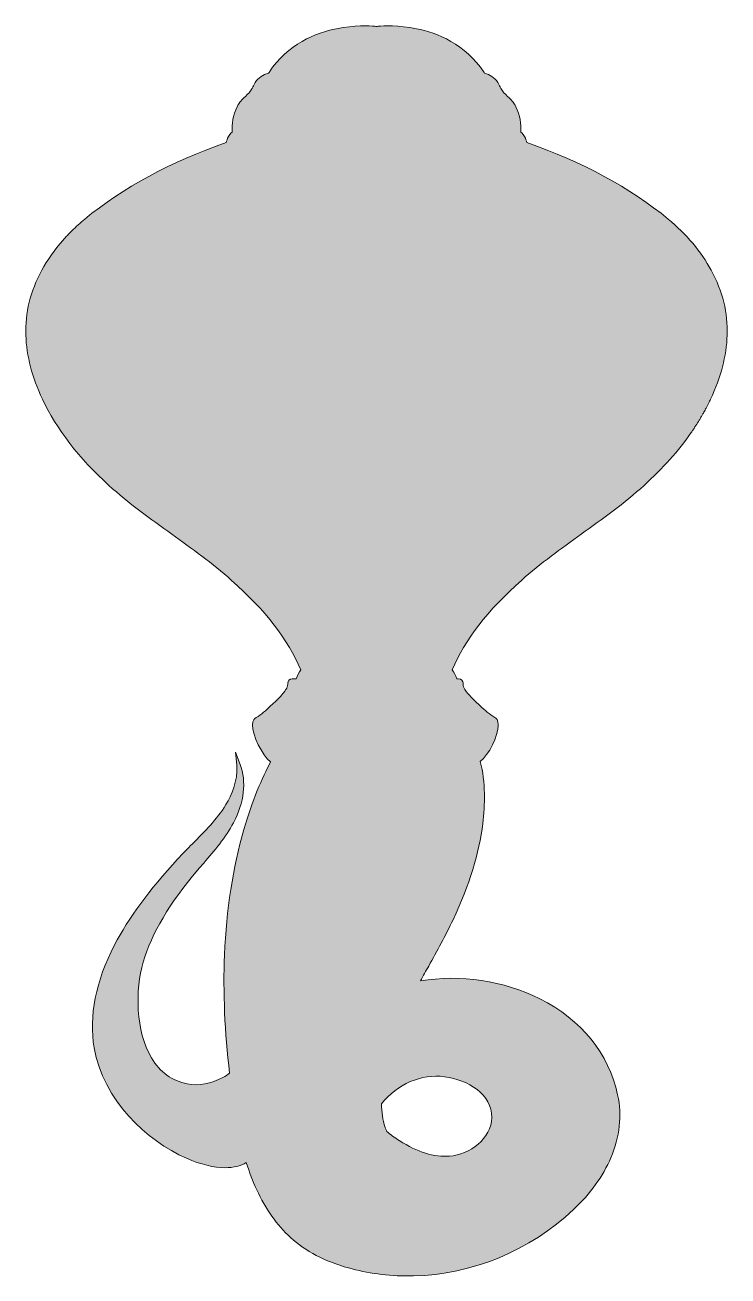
# Model space of a CAD drawing. Extents: x 705 to 8445, y -5934 to -84.
# Drawn here: x 3725 to 5315, y -5934 to -3104 of the extents above; entities that cross this region are included whole.
import ezdxf

# ---------------------------------------------------------------- set-up
doc = ezdxf.new("R2010")
doc.units = 0
doc.header["$MEASUREMENT"] = 0
doc.layers.add('Layer 1', color=7, linetype='Continuous')

# ---------------------------------------------------------------- blocks, each defined once
blk = doc.blocks.new('block 40')
at = {"layer": 'Layer 1', "true_color": 0xffd348}
h = blk.add_hatch(color=41, dxfattribs=at)
h.dxf.hatch_style = 2
edge = h.paths.add_edge_path()
edge.add_spline(control_points=[(5277.3, -3659.1), (5254.5, -3617.1), (5220.8, -3577.1), (5179.9, -3543.3), (5095.1, -3473.2), (4984.5, -3413.4), (4859.9, -3370.3), (4859.9, -3370.3), (4859.9, -3370.3), (4859.9, -3370.3), (4859.4, -3368.3), (4858.9, -3366.3), (4858.2, -3364.2), (4856.6, -3359.7), (4854, -3353.1), (4848.5, -3348.6), (4847.8, -3348), (4847.1, -3347.5), (4846.4, -3347), (4846.4, -3347), (4846.4, -3347), (4846.4, -3347), (4847.9, -3328.1), (4844.3, -3308.7), (4835.6, -3289.3), (4831.1, -3279.4), (4823.8, -3272.4), (4816.6, -3265.7), (4810.9, -3260.3), (4805.5, -3255.2), (4801.8, -3248.8), (4801.5, -3248.3), (4801.3, -3247.9), (4801, -3247.4), (4800.5, -3246.4), (4800, -3245.4), (4799.6, -3244.3), (4799.3, -3243.8), (4799.1, -3243.2), (4798.8, -3242.7), (4798.5, -3242), (4798.2, -3241.3), (4797.9, -3240.6), (4796.9, -3238.4), (4795.8, -3236.3), (4794.5, -3234.1), (4787.4, -3222.9), (4775.9, -3216.8), (4764.6, -3213.6), (4764.6, -3213.6), (4763.3, -3211.5), (4763.3, -3211.5), (4720.8, -3147), (4656.7, -3122.2), (4610.4, -3112.7), (4569.5, -3104.4), (4535.6, -3106.2), (4523.7, -3107.2), (4523.7, -3107.1), (4523.7, -3107.1), (4523.6, -3107.1), (4523.6, -3107.1), (4523.5, -3107.2), (4523.5, -3107.2), (4521.9, -3107.4), (4520.7, -3107.5), (4520, -3107.6), (4519.3, -3107.5), (4518.1, -3107.4), (4516.6, -3107.2), (4516.6, -3107.2), (4516.4, -3107.1), (4516.4, -3107.1), (4516.4, -3107.1), (4516.3, -3107.1), (4516.3, -3107.2), (4504.4, -3106.2), (4470.5, -3104.4), (4429.7, -3112.7), (4383.3, -3122.2), (4319.2, -3147), (4276.8, -3211.5), (4276.8, -3211.5), (4275.4, -3213.6), (4275.4, -3213.6), (4264.1, -3216.8), (4252.6, -3222.9), (4245.5, -3234.1), (4244.2, -3236.3), (4243.1, -3238.4), (4242.1, -3240.6), (4241.8, -3241.3), (4241.5, -3242), (4241.2, -3242.7), (4240.9, -3243.2), (4240.7, -3243.8), (4240.5, -3244.3), (4240, -3245.4), (4239.5, -3246.4), (4239, -3247.4), (4238.7, -3247.9), (4238.5, -3248.3), (4238.2, -3248.8), (4234.6, -3255.2), (4229.1, -3260.3), (4223.4, -3265.7), (4216.3, -3272.4), (4208.9, -3279.4), (4204.4, -3289.3), (4195.7, -3308.7), (4192.1, -3328.1), (4193.7, -3347), (4193.6, -3347), (4193.6, -3347), (4193.6, -3347), (4192.9, -3347.5), (4192.2, -3348), (4191.5, -3348.6), (4186.1, -3353.1), (4183.4, -3359.7), (4181.8, -3364.2), (4181.2, -3366.3), (4180.6, -3368.3), (4180.1, -3370.3), (4180.1, -3370.3), (4180.1, -3370.3), (4180.1, -3370.3), (4055.5, -3413.4), (3944.9, -3473.2), (3860.1, -3543.3), (3849.9, -3551.7), (3840.1, -3560.6), (3830.9, -3569.7), (3829.7, -3570.9), (3828.6, -3572), (3827.4, -3573.2), (3826.3, -3574.3), (3825.1, -3575.5), (3824, -3576.7), (3821.8, -3579), (3819.5, -3581.3), (3817.3, -3583.7), (3815.2, -3586.1), (3813, -3588.5), (3810.9, -3590.9), (3791.8, -3612.5), (3775.5, -3635.5), (3762.7, -3659.1), (3736.9, -3706.5), (3724.8, -3755.8), (3726.6, -3805.6), (3728.3, -3852.4), (3741, -3901.2), (3764.2, -3950.6), (3796.2, -4018.5), (3846.8, -4084.2), (3914.6, -4145.6), (3959.3, -4186.1), (4008.7, -4221.6), (4056.6, -4255.9), (4101.9, -4288.4), (4148.8, -4322), (4191.4, -4359.7), (4268.9, -4428.5), (4320.4, -4494.9), (4348.5, -4562.7), (4344.7, -4568.8), (4341.1, -4575.6), (4338.4, -4583), (4337, -4582.9), (4335.5, -4582.9), (4333.9, -4582.9), (4328, -4582.9), (4321.6, -4583.9), (4319.8, -4589.7), (4319.4, -4591.4), (4319.3, -4592.9), (4319.3, -4594.3), (4319.3, -4594.7), (4319.3, -4595), (4319.3, -4595.3), (4319.1, -4599), (4317.7, -4603), (4315.2, -4607.1), (4314.1, -4608.8), (4313, -4610.5), (4311.8, -4612.1), (4311.6, -4612.4), (4311.3, -4612.7), (4311.1, -4613.1), (4310.8, -4613.5), (4310.5, -4613.9), (4310.1, -4614.4), (4308.5, -4616.4), (4306.9, -4618.4), (4305.1, -4620.4), (4304.8, -4620.8), (4304.5, -4621.1), (4304.2, -4621.5), (4303.2, -4622.6), (4302.2, -4623.6), (4301.2, -4624.7), (4300.5, -4625.4), (4299.9, -4626), (4299.3, -4626.7), (4297.8, -4628.2), (4296.2, -4629.7), (4294.7, -4631.2), (4293.6, -4632.3), (4292.4, -4633.4), (4291.3, -4634.4), (4289.1, -4636.5), (4286.8, -4638.6), (4284.6, -4640.7), (4284.6, -4640.7), (4280.5, -4644.5), (4280.5, -4644.5), (4270.2, -4654.1), (4259.5, -4664), (4247.5, -4670.6), (4244.1, -4672.5), (4240, -4676.8), (4239.7, -4686.8), (4239, -4711.4), (4260.8, -4755.7), (4280.4, -4770.6), (4261.5, -4806.4), (4239, -4857.4), (4219.8, -4924.2), (4195, -5010.3), (4180.3, -5105.5), (4176.1, -5207.1), (4172.6, -5292.1), (4176.5, -5381.8), (4187.7, -5475.1), (4183.2, -5478.4), (4178.2, -5481.6), (4172.5, -5484.7), (4146.1, -5499.2), (4117.4, -5504.4), (4091.9, -5499.3), (4057.7, -5492.5), (4030.5, -5472.8), (4011.2, -5440.7), (3974.5, -5380.1), (3973.9, -5285.8), (3992.1, -5224), (4011.7, -5157.7), (4051, -5091.4), (4115.6, -5015.3), (4120, -5010.1), (4124.5, -5004.9), (4129.1, -4999.7), (4153.4, -4971.4), (4178.7, -4942.2), (4196.5, -4908.6), (4220.6, -4863.1), (4226.2, -4815), (4211.7, -4776.7), (4211.7, -4776.7), (4201.2, -4748.9), (4201.2, -4748.9), (4201.2, -4748.9), (4203.7, -4778.5), (4203.7, -4778.5), (4206.6, -4814.3), (4192, -4846.8), (4179.2, -4867.7), (4159.1, -4900.8), (4131, -4929), (4103.8, -4956.2), (4092.5, -4967.4), (4080.9, -4979), (4070.1, -4990.8), (4005.8, -5060.5), (3959.1, -5124.1), (3927.3, -5185.1), (3884.6, -5267.2), (3869.1, -5345.6), (3881.3, -5418), (3901, -5535.4), (4000.4, -5627.9), (4090, -5667.4), (4122.3, -5681.6), (4152.3, -5688.8), (4177.9, -5688.8), (4196.4, -5688.8), (4212.6, -5685), (4225.5, -5677.4), (4225.5, -5677.4), (4225.5, -5677.4), (4225.5, -5677.4), (4232.4, -5699.4), (4240.2, -5719.8), (4248.9, -5738.6), (4269.2, -5782.3), (4295, -5818.7), (4325.6, -5846.7), (4359.3, -5877.5), (4403.4, -5900.6), (4456.6, -5915.6), (4498.9, -5927.5), (4546.1, -5933.7), (4593.6, -5933.7), (4597.1, -5933.7), (4600.6, -5933.7), (4604, -5933.6), (4735.3, -5931.1), (4867.2, -5876.4), (4965.9, -5783.4), (5003.5, -5748), (5032.7, -5707.5), (5050.2, -5666.4), (5070.5, -5618.9), (5075.7, -5571), (5065.6, -5524), (5045.8, -5431.1), (4983.3, -5354), (4889.6, -5306.9), (4807.6, -5265.7), (4709.9, -5251.1), (4619.5, -5266.4), (4625.7, -5255.1), (4631.9, -5243.9), (4638.1, -5232.7), (4656.9, -5198.8), (4676.4, -5163.8), (4693.1, -5127.9), (4730.2, -5048.6), (4752.3, -4977.5), (4760.5, -4910.3), (4765.6, -4868.7), (4767.2, -4816.9), (4754.7, -4770.1), (4774, -4755.6), (4795.5, -4712.5), (4795.5, -4687.7), (4795.5, -4687.3), (4795.5, -4686.9), (4795.5, -4686.5), (4795.2, -4676.5), (4791.1, -4672.2), (4787.7, -4670.3), (4775.7, -4663.7), (4765.1, -4653.9), (4754.8, -4644.3), (4754.8, -4644.3), (4750.7, -4640.5), (4750.7, -4640.5), (4739.4, -4630.1), (4727.7, -4619.4), (4720, -4607), (4717.5, -4602.9), (4716.2, -4599), (4716, -4595.3), (4716, -4594.9), (4716, -4594.6), (4716, -4594.3), (4715.9, -4592.9), (4715.9, -4591.4), (4715.4, -4589.7), (4713.7, -4584), (4707.3, -4582.9), (4701.5, -4582.9), (4698.8, -4575.5), (4695.3, -4568.8), (4691.5, -4562.7), (4719.6, -4494.9), (4771.1, -4428.5), (4848.7, -4359.7), (4891.2, -4322), (4938.1, -4288.4), (4983.4, -4255.9), (5031.3, -4221.6), (5080.7, -4186.1), (5125.4, -4145.6), (5167.8, -4107.2), (5203.5, -4067.2), (5232.1, -4025.9), (5233.5, -4023.9), (5234.9, -4021.8), (5236.3, -4019.7), (5237.7, -4017.7), (5239.1, -4015.6), (5240.4, -4013.5), (5243.1, -4009.4), (5245.8, -4005.2), (5248.4, -4001.1), (5249.7, -3999), (5250.9, -3996.9), (5252.2, -3994.8), (5253.4, -3992.7), (5254.7, -3990.6), (5255.9, -3988.5), (5257.1, -3986.4), (5258.3, -3984.3), (5259.5, -3982.2), (5261.2, -3979.1), (5263, -3975.9), (5264.7, -3972.8), (5265.8, -3970.7), (5266.9, -3968.6), (5268, -3966.4), (5269.1, -3964.3), (5270.1, -3962.2), (5271.2, -3960.1), (5272.8, -3956.9), (5274.3, -3953.8), (5275.8, -3950.6), (5299, -3901.2), (5311.7, -3852.5), (5313.4, -3805.6), (5315.2, -3755.8), (5303.1, -3706.5), (5277.3, -3659.1)], knot_values=[0, 0, 0, 0, 1, 1, 1, 2, 2, 2, 3, 3, 3, 4, 4, 4, 5, 5, 5, 6, 6, 6, 7, 7, 7, 8, 8, 8, 9, 9, 9, 10, 10, 10, 11, 11, 11, 12, 12, 12, 13, 13, 13, 14, 14, 14, 15, 15, 15, 16, 16, 16, 17, 17, 17, 18, 18, 18, 19, 19, 19, 20, 20, 20, 21, 21, 21, 22, 22, 22, 23, 23, 23, 24, 24, 24, 25, 25, 25, 26, 26, 26, 27, 27, 27, 28, 28, 28, 29, 29, 29, 30, 30, 30, 31, 31, 31, 32, 32, 32, 33, 33, 33, 34, 34, 34, 35, 35, 35, 36, 36, 36, 37, 37, 37, 38, 38, 38, 39, 39, 39, 40, 40, 40, 41, 41, 41, 42, 42, 42, 43, 43, 43, 44, 44, 44, 45, 45, 45, 46, 46, 46, 47, 47, 47, 48, 48, 48, 49, 49, 49, 50, 50, 50, 51, 51, 51, 52, 52, 52, 53, 53, 53, 54, 54, 54, 55, 55, 55, 56, 56, 56, 57, 57, 57, 58, 58, 58, 59, 59, 59, 60, 60, 60, 61, 61, 61, 62, 62, 62, 63, 63, 63, 64, 64, 64, 65, 65, 65, 66, 66, 66, 67, 67, 67, 68, 68, 68, 69, 69, 69, 70, 70, 70, 71, 71, 71, 72, 72, 72, 73, 73, 73, 74, 74, 74, 75, 75, 75, 76, 76, 76, 77, 77, 77, 78, 78, 78, 79, 79, 79, 80, 80, 80, 81, 81, 81, 82, 82, 82, 83, 83, 83, 84, 84, 84, 85, 85, 85, 86, 86, 86, 87, 87, 87, 88, 88, 88, 89, 89, 89, 90, 90, 90, 91, 91, 91, 92, 92, 92, 93, 93, 93, 94, 94, 94, 95, 95, 95, 96, 96, 96, 97, 97, 97, 98, 98, 98, 99, 99, 99, 100, 100, 100, 101, 101, 101, 102, 102, 102, 103, 103, 103, 104, 104, 104, 105, 105, 105, 106, 106, 106, 107, 107, 107, 108, 108, 108, 109, 109, 109, 110, 110, 110, 111, 111, 111, 112, 112, 112, 113, 113, 113, 114, 114, 114, 115, 115, 115, 116, 116, 116, 117, 117, 117, 118, 118, 118, 119, 119, 119, 120, 120, 120, 121, 121, 121, 122, 122, 122, 123, 123, 123, 124, 124, 124, 125, 125, 125, 126, 126, 126, 127, 127, 127, 128, 128, 128, 129, 129, 129, 130, 130, 130, 131, 131, 131, 132, 132, 132, 133, 133, 133, 134, 134, 134, 135, 135, 135, 136, 136, 136, 137, 137, 137, 138, 138, 138, 138], degree=3, periodic=1)
edge = h.paths.add_edge_path()
edge.add_spline(control_points=[(4685.1, -5662.7), (4650.6, -5665.3), (4612.5, -5653.5), (4571.6, -5627.6), (4560.6, -5620.6), (4551.3, -5613.8), (4543.2, -5607), (4541.9, -5604.1), (4541, -5601.8), (4540.3, -5600.2), (4539.7, -5598.6), (4539.4, -5597.7), (4539.4, -5597.6), (4534.1, -5580.3), (4531.7, -5562.4), (4531.2, -5544.5), (4566.5, -5499.7), (4622.2, -5475.7), (4674.1, -5483.1), (4727.5, -5490.8), (4781.2, -5522.3), (4780.8, -5575.3), (4780.3, -5623.2), (4730.9, -5659.1), (4685.1, -5662.7)], knot_values=[0, 0, 0, 0, 1, 1, 1, 2, 2, 2, 3, 3, 3, 4, 4, 4, 5, 5, 5, 6, 6, 6, 7, 7, 7, 8, 8, 8, 8], degree=3, periodic=1)
at = {"layer": 'Layer 1', "lineweight": 0}
for points, knots in [([(5277.3, -3659.1), (5254.5, -3617.1), (5220.8, -3577.1), (5179.9, -3543.3), (5095.1, -3473.2), (4984.5, -3413.4), (4859.9, -3370.3), (4859.9, -3370.3), (4859.9, -3370.3), (4859.9, -3370.3), (4859.4, -3368.3), (4858.9, -3366.3), (4858.2, -3364.2), (4856.6, -3359.7), (4854, -3353.1), (4848.5, -3348.6), (4847.8, -3348), (4847.1, -3347.5), (4846.4, -3347), (4846.4, -3347), (4846.4, -3347), (4846.4, -3347), (4847.9, -3328.1), (4844.3, -3308.7), (4835.6, -3289.3), (4831.1, -3279.4), (4823.8, -3272.4), (4816.6, -3265.7), (4810.9, -3260.3), (4805.5, -3255.2), (4801.8, -3248.8), (4801.5, -3248.3), (4801.3, -3247.9), (4801, -3247.4), (4800.5, -3246.4), (4800, -3245.4), (4799.6, -3244.3), (4799.3, -3243.8), (4799.1, -3243.2), (4798.8, -3242.7), (4798.5, -3242), (4798.2, -3241.3), (4797.9, -3240.6), (4796.9, -3238.4), (4795.8, -3236.3), (4794.5, -3234.1), (4787.4, -3222.9), (4775.9, -3216.8), (4764.6, -3213.6), (4764.6, -3213.6), (4763.3, -3211.5), (4763.3, -3211.5), (4720.8, -3147), (4656.7, -3122.2), (4610.4, -3112.7), (4569.5, -3104.4), (4535.6, -3106.2), (4523.7, -3107.2), (4523.7, -3107.1), (4523.7, -3107.1), (4523.6, -3107.1), (4523.6, -3107.1), (4523.5, -3107.2), (4523.5, -3107.2), (4521.9, -3107.4), (4520.7, -3107.5), (4520, -3107.6), (4519.3, -3107.5), (4518.1, -3107.4), (4516.6, -3107.2), (4516.6, -3107.2), (4516.4, -3107.1), (4516.4, -3107.1), (4516.4, -3107.1), (4516.3, -3107.1), (4516.3, -3107.2), (4504.4, -3106.2), (4470.5, -3104.4), (4429.7, -3112.7), (4383.3, -3122.2), (4319.2, -3147), (4276.8, -3211.5), (4276.8, -3211.5), (4275.4, -3213.6), (4275.4, -3213.6), (4264.1, -3216.8), (4252.6, -3222.9), (4245.5, -3234.1), (4244.2, -3236.3), (4243.1, -3238.4), (4242.1, -3240.6), (4241.8, -3241.3), (4241.5, -3242), (4241.2, -3242.7), (4240.9, -3243.2), (4240.7, -3243.8), (4240.5, -3244.3), (4240, -3245.4), (4239.5, -3246.4), (4239, -3247.4), (4238.7, -3247.9), (4238.5, -3248.3), (4238.2, -3248.8), (4234.6, -3255.2), (4229.1, -3260.3), (4223.4, -3265.7), (4216.3, -3272.4), (4208.9, -3279.4), (4204.4, -3289.3), (4195.7, -3308.7), (4192.1, -3328.1), (4193.7, -3347), (4193.6, -3347), (4193.6, -3347), (4193.6, -3347), (4192.9, -3347.5), (4192.2, -3348), (4191.5, -3348.6), (4186.1, -3353.1), (4183.4, -3359.7), (4181.8, -3364.2), (4181.2, -3366.3), (4180.6, -3368.3), (4180.1, -3370.3), (4180.1, -3370.3), (4180.1, -3370.3), (4180.1, -3370.3), (4055.5, -3413.4), (3944.9, -3473.2), (3860.1, -3543.3), (3849.9, -3551.7), (3840.1, -3560.6), (3830.9, -3569.7), (3829.7, -3570.9), (3828.6, -3572), (3827.4, -3573.2), (3826.3, -3574.3), (3825.1, -3575.5), (3824, -3576.7), (3821.8, -3579), (3819.5, -3581.3), (3817.3, -3583.7), (3815.2, -3586.1), (3813, -3588.5), (3810.9, -3590.9), (3791.8, -3612.5), (3775.5, -3635.5), (3762.7, -3659.1), (3736.9, -3706.5), (3724.8, -3755.8), (3726.6, -3805.6), (3728.3, -3852.4), (3741, -3901.2), (3764.2, -3950.6), (3796.2, -4018.5), (3846.8, -4084.2), (3914.6, -4145.6), (3959.3, -4186.1), (4008.7, -4221.6), (4056.6, -4255.9), (4101.9, -4288.4), (4148.8, -4322), (4191.4, -4359.7), (4268.9, -4428.5), (4320.4, -4494.9), (4348.5, -4562.7), (4344.7, -4568.8), (4341.1, -4575.6), (4338.4, -4583), (4337, -4582.9), (4335.5, -4582.9), (4333.9, -4582.9), (4328, -4582.9), (4321.6, -4583.9), (4319.8, -4589.7), (4319.4, -4591.4), (4319.3, -4592.9), (4319.3, -4594.3), (4319.3, -4594.7), (4319.3, -4595), (4319.3, -4595.3), (4319.1, -4599), (4317.7, -4603), (4315.2, -4607.1), (4314.1, -4608.8), (4313, -4610.5), (4311.8, -4612.1), (4311.6, -4612.4), (4311.3, -4612.7), (4311.1, -4613.1), (4310.8, -4613.5), (4310.5, -4613.9), (4310.1, -4614.4), (4308.5, -4616.4), (4306.9, -4618.4), (4305.1, -4620.4), (4304.8, -4620.8), (4304.5, -4621.1), (4304.2, -4621.5), (4303.2, -4622.6), (4302.2, -4623.6), (4301.2, -4624.7), (4300.5, -4625.4), (4299.9, -4626), (4299.3, -4626.7), (4297.8, -4628.2), (4296.2, -4629.7), (4294.7, -4631.2), (4293.6, -4632.3), (4292.4, -4633.4), (4291.3, -4634.4), (4289.1, -4636.5), (4286.8, -4638.6), (4284.6, -4640.7), (4284.6, -4640.7), (4280.5, -4644.5), (4280.5, -4644.5), (4270.2, -4654.1), (4259.5, -4664), (4247.5, -4670.6), (4244.1, -4672.5), (4240, -4676.8), (4239.7, -4686.8), (4239, -4711.4), (4260.8, -4755.7), (4280.4, -4770.6), (4261.5, -4806.4), (4239, -4857.4), (4219.8, -4924.2), (4195, -5010.3), (4180.3, -5105.5), (4176.1, -5207.1), (4172.6, -5292.1), (4176.5, -5381.8), (4187.7, -5475.1), (4183.2, -5478.4), (4178.2, -5481.6), (4172.5, -5484.7), (4146.1, -5499.2), (4117.4, -5504.4), (4091.9, -5499.3), (4057.7, -5492.5), (4030.5, -5472.8), (4011.2, -5440.7), (3974.5, -5380.1), (3973.9, -5285.8), (3992.1, -5224), (4011.7, -5157.7), (4051, -5091.4), (4115.6, -5015.3), (4120, -5010.1), (4124.5, -5004.9), (4129.1, -4999.7), (4153.4, -4971.4), (4178.7, -4942.2), (4196.5, -4908.6), (4220.6, -4863.1), (4226.2, -4815), (4211.7, -4776.7), (4211.7, -4776.7), (4201.2, -4748.9), (4201.2, -4748.9), (4201.2, -4748.9), (4203.7, -4778.5), (4203.7, -4778.5), (4206.6, -4814.3), (4192, -4846.8), (4179.2, -4867.7), (4159.1, -4900.8), (4131, -4929), (4103.8, -4956.2), (4092.5, -4967.4), (4080.9, -4979), (4070.1, -4990.8), (4005.8, -5060.5), (3959.1, -5124.1), (3927.3, -5185.1), (3884.6, -5267.2), (3869.1, -5345.6), (3881.3, -5418), (3901, -5535.4), (4000.4, -5627.9), (4090, -5667.4), (4122.3, -5681.6), (4152.3, -5688.8), (4177.9, -5688.8), (4196.4, -5688.8), (4212.6, -5685), (4225.5, -5677.4), (4225.5, -5677.4), (4225.5, -5677.4), (4225.5, -5677.4), (4232.4, -5699.4), (4240.2, -5719.8), (4248.9, -5738.6), (4269.2, -5782.3), (4295, -5818.7), (4325.6, -5846.7), (4359.3, -5877.5), (4403.4, -5900.6), (4456.6, -5915.6), (4498.9, -5927.5), (4546.1, -5933.7), (4593.6, -5933.7), (4597.1, -5933.7), (4600.6, -5933.7), (4604, -5933.6), (4735.3, -5931.1), (4867.2, -5876.4), (4965.9, -5783.4), (5003.5, -5748), (5032.7, -5707.5), (5050.2, -5666.4), (5070.5, -5618.9), (5075.7, -5571), (5065.6, -5524), (5045.8, -5431.1), (4983.3, -5354), (4889.6, -5306.9), (4807.6, -5265.7), (4709.9, -5251.1), (4619.5, -5266.4), (4625.7, -5255.1), (4631.9, -5243.9), (4638.1, -5232.7), (4656.9, -5198.8), (4676.4, -5163.8), (4693.1, -5127.9), (4730.2, -5048.6), (4752.3, -4977.5), (4760.5, -4910.3), (4765.6, -4868.7), (4767.2, -4816.9), (4754.7, -4770.1), (4774, -4755.6), (4795.5, -4712.5), (4795.5, -4687.7), (4795.5, -4687.3), (4795.5, -4686.9), (4795.5, -4686.5), (4795.2, -4676.5), (4791.1, -4672.2), (4787.7, -4670.3), (4775.7, -4663.7), (4765.1, -4653.9), (4754.8, -4644.3), (4754.8, -4644.3), (4750.7, -4640.5), (4750.7, -4640.5), (4739.4, -4630.1), (4727.7, -4619.4), (4720, -4607), (4717.5, -4602.9), (4716.2, -4599), (4716, -4595.3), (4716, -4594.9), (4716, -4594.6), (4716, -4594.3), (4715.9, -4592.9), (4715.9, -4591.4), (4715.4, -4589.7), (4713.7, -4584), (4707.3, -4582.9), (4701.5, -4582.9), (4698.8, -4575.5), (4695.3, -4568.8), (4691.5, -4562.7), (4719.6, -4494.9), (4771.1, -4428.5), (4848.7, -4359.7), (4891.2, -4322), (4938.1, -4288.4), (4983.4, -4255.9), (5031.3, -4221.6), (5080.7, -4186.1), (5125.4, -4145.6), (5167.8, -4107.2), (5203.5, -4067.2), (5232.1, -4025.9), (5233.5, -4023.9), (5234.9, -4021.8), (5236.3, -4019.7), (5237.7, -4017.7), (5239.1, -4015.6), (5240.4, -4013.5), (5243.1, -4009.4), (5245.8, -4005.2), (5248.4, -4001.1), (5249.7, -3999), (5250.9, -3996.9), (5252.2, -3994.8), (5253.4, -3992.7), (5254.7, -3990.6), (5255.9, -3988.5), (5257.1, -3986.4), (5258.3, -3984.3), (5259.5, -3982.2), (5261.2, -3979.1), (5263, -3975.9), (5264.7, -3972.8), (5265.8, -3970.7), (5266.9, -3968.6), (5268, -3966.4), (5269.1, -3964.3), (5270.1, -3962.2), (5271.2, -3960.1), (5272.8, -3956.9), (5274.3, -3953.8), (5275.8, -3950.6), (5299, -3901.2), (5311.7, -3852.5), (5313.4, -3805.6), (5315.2, -3755.8), (5303.1, -3706.5), (5277.3, -3659.1)], [0, 0, 0, 0, 1, 1, 1, 2, 2, 2, 3, 3, 3, 4, 4, 4, 5, 5, 5, 6, 6, 6, 7, 7, 7, 8, 8, 8, 9, 9, 9, 10, 10, 10, 11, 11, 11, 12, 12, 12, 13, 13, 13, 14, 14, 14, 15, 15, 15, 16, 16, 16, 17, 17, 17, 18, 18, 18, 19, 19, 19, 20, 20, 20, 21, 21, 21, 22, 22, 22, 23, 23, 23, 24, 24, 24, 25, 25, 25, 26, 26, 26, 27, 27, 27, 28, 28, 28, 29, 29, 29, 30, 30, 30, 31, 31, 31, 32, 32, 32, 33, 33, 33, 34, 34, 34, 35, 35, 35, 36, 36, 36, 37, 37, 37, 38, 38, 38, 39, 39, 39, 40, 40, 40, 41, 41, 41, 42, 42, 42, 43, 43, 43, 44, 44, 44, 45, 45, 45, 46, 46, 46, 47, 47, 47, 48, 48, 48, 49, 49, 49, 50, 50, 50, 51, 51, 51, 52, 52, 52, 53, 53, 53, 54, 54, 54, 55, 55, 55, 56, 56, 56, 57, 57, 57, 58, 58, 58, 59, 59, 59, 60, 60, 60, 61, 61, 61, 62, 62, 62, 63, 63, 63, 64, 64, 64, 65, 65, 65, 66, 66, 66, 67, 67, 67, 68, 68, 68, 69, 69, 69, 70, 70, 70, 71, 71, 71, 72, 72, 72, 73, 73, 73, 74, 74, 74, 75, 75, 75, 76, 76, 76, 77, 77, 77, 78, 78, 78, 79, 79, 79, 80, 80, 80, 81, 81, 81, 82, 82, 82, 83, 83, 83, 84, 84, 84, 85, 85, 85, 86, 86, 86, 87, 87, 87, 88, 88, 88, 89, 89, 89, 90, 90, 90, 91, 91, 91, 92, 92, 92, 93, 93, 93, 94, 94, 94, 95, 95, 95, 96, 96, 96, 97, 97, 97, 98, 98, 98, 99, 99, 99, 100, 100, 100, 101, 101, 101, 102, 102, 102, 103, 103, 103, 104, 104, 104, 105, 105, 105, 106, 106, 106, 107, 107, 107, 108, 108, 108, 109, 109, 109, 110, 110, 110, 111, 111, 111, 112, 112, 112, 113, 113, 113, 114, 114, 114, 115, 115, 115, 116, 116, 116, 117, 117, 117, 118, 118, 118, 119, 119, 119, 120, 120, 120, 121, 121, 121, 122, 122, 122, 123, 123, 123, 124, 124, 124, 125, 125, 125, 126, 126, 126, 127, 127, 127, 128, 128, 128, 129, 129, 129, 130, 130, 130, 131, 131, 131, 132, 132, 132, 133, 133, 133, 134, 134, 134, 135, 135, 135, 136, 136, 136, 137, 137, 137, 138, 138, 138, 138]), ([(4685.1, -5662.7), (4650.6, -5665.3), (4612.5, -5653.5), (4571.6, -5627.6), (4560.6, -5620.6), (4551.3, -5613.8), (4543.2, -5607), (4541.9, -5604.1), (4541, -5601.8), (4540.3, -5600.2), (4539.7, -5598.6), (4539.4, -5597.7), (4539.4, -5597.6), (4534.1, -5580.3), (4531.7, -5562.4), (4531.2, -5544.5), (4566.5, -5499.7), (4622.2, -5475.7), (4674.1, -5483.1), (4727.5, -5490.8), (4781.2, -5522.3), (4780.8, -5575.3), (4780.3, -5623.2), (4730.9, -5659.1), (4685.1, -5662.7)], [0, 0, 0, 0, 1, 1, 1, 2, 2, 2, 3, 3, 3, 4, 4, 4, 5, 5, 5, 6, 6, 6, 7, 7, 7, 8, 8, 8, 8])]:
    blk.add_open_spline(points, degree=3, knots=knots, dxfattribs=at)
blk = doc.blocks.new('block 39')
at = {"layer": 'Layer 1'}
blk.add_blockref('block 40', (0, 0), dxfattribs=at)

msp = doc.modelspace()

# ---------------------------------------------------------------- block references
at = {"layer": 'Layer 1'}
msp.add_blockref('block 39', (0, 0), dxfattribs=at)

doc.saveas('drawing.dxf')
